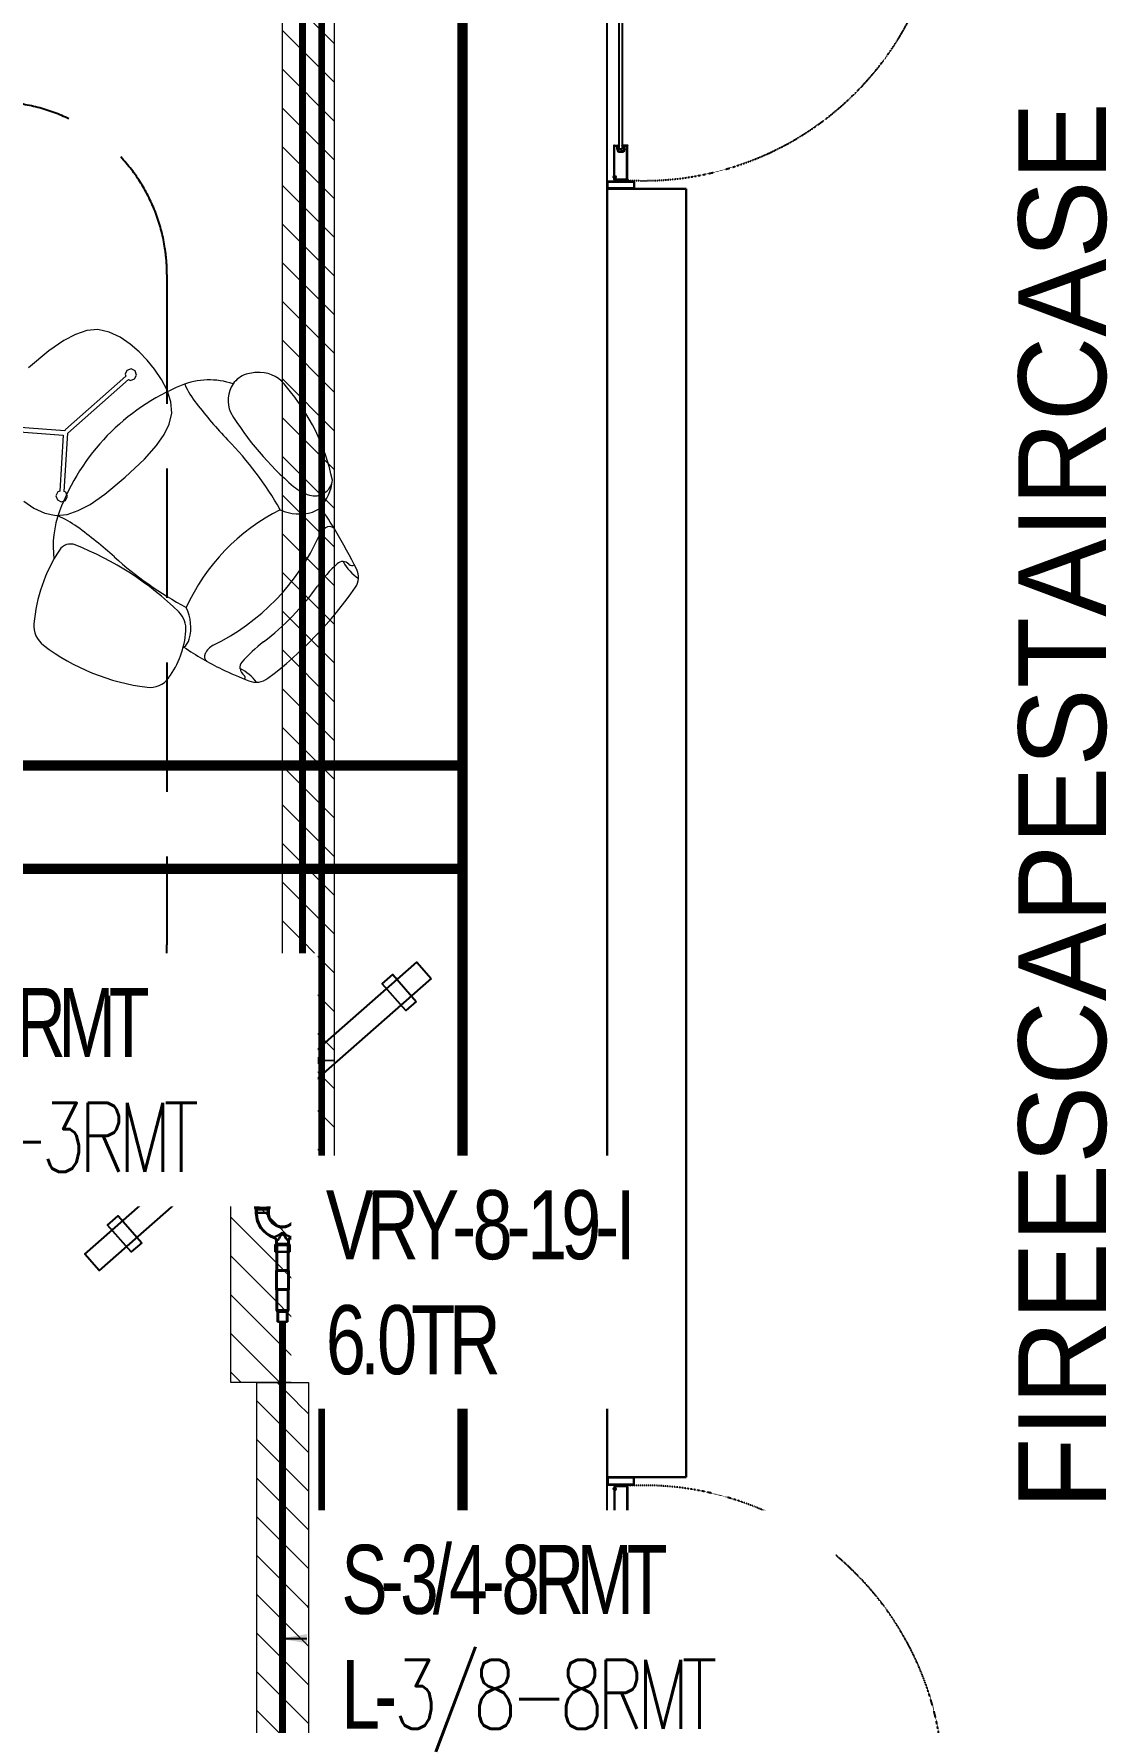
# Model space of a CAD drawing. Header units: millimetres. Extents: x 148480 to 578986, y 39883 to 155062.
# Drawn here: x 247524 to 250639, y 99665 to 104561 of the extents above; entities that cross this region are included whole.
import ezdxf

# ---------------------------------------------------------------- set-up
doc = ezdxf.new("R2010")
doc.units = ezdxf.units.MM
doc.linetypes.add('CENTER', pattern=[2, 1.25, -0.25, 0.25, -0.25])
doc.linetypes.add('HIDDEN', pattern=[0.375, 0.25, -0.125])
for name, color, linetype in [('2', 7, 'Continuous'), ('CEN', 252, 'CENTER'), ('CONC-WALL', 1, 'Continuous'), ('DNM JEB', 4, 'Continuous'), ('Flooring', 44, 'Continuous'), ('I - MODULAR', 44, 'Continuous'), ('Layer2', 4, 'Continuous'), ('Layer4', 6, 'Continuous'), ('M HVAC DRAIN PIPE', 30, 'Continuous'), ('M-HVAC VRV PIPE', 4, 'Continuous'), ('M-HVAC-TEXT', 7, 'Continuous'), ('PCE-HVACTEXT', 7, 'Continuous'), ('TENANCY', 3, 'Continuous'), ('TEXT', 250, 'Continuous')]:
    doc.layers.add(name, color=color, linetype=linetype)
for name, color, linetype, lineweight in [('CB-AC CABLE TRAY', 213, 'Continuous', 15), ('I-FURN', 30, 'Continuous', 5), ('P-PIPE-IDEN', 7, 'Continuous', 9), ('vrv text', 90, 'Continuous', 30)]:
    doc.layers.add(name, color=color, linetype=linetype, lineweight=lineweight)
doc.layers.add('FRAME', color=7, linetype='Continuous', true_color=0xb59667)
doc.layers.add('top', color=7, linetype='Continuous', true_color=0x5e7465)
doc.styles.add('Arial_2', font='arial.ttf', dxfattribs={"height": 75})
doc.styles.add('cg', font='GOTHIC.TTF', dxfattribs={"height": 0.5})
doc.styles.add('romans', font='stylu.ttf', dxfattribs={"height": 125})
doc.styles.add('rs', font='romans.shx', dxfattribs={"width": 0.75})
doc.dimstyles.new('GLAZ ALU', dxfattribs={"dimscale": 100, "dimtxt": 2, "dimasz": 1.4, "dimexe": 0.8, "dimexo": 0.8, "dimgap": 0.75, "dimtad": 1, "dimdec": 0, "dimzin": 0, "dimdsep": 46, "dimtxsty": 'rs', "dimcen": 0.09, "dimclrd": 8, "dimclre": 8, "dimclrt": 2, "dimadec": 0, "dimazin": 0, "dimtfac": 1, "dimtdec": 0, "dimtmove": 0, "dimatfit": 3, "dimfxl": 1, "dimtolj": 1, "dimtzin": 0, "dimarcsym": 0})

# ---------------------------------------------------------------- blocks, each defined once
blk = doc.blocks.new('A$C5BB6640F')
at = {"layer": '2', "color": 8, "linetype": 'Continuous'}
for p, q in [((0.8, 2.6), (0, 0)), ((1, 2.6), (0.5, 0)), ((2.1, 8.2), (0.8, 8.2)), ((0.8, 8.2), (0.8, 2.6)), ((2.1, 6.4), (0.8, 6.4)), ((2.1, 4.5), (0.8, 4.5)), ((2.1, 2.6), (0.8, 2.6)), ((1.2, 2.6), (0.9, 0)), ((1.4, 2.6), (1.4, 0)), ((1.6, 2.6), (1.9, 0)), ((1.8, 2.6), (2.3, 0)), ((2.1, 8.2), (2.1, 2.6)), ((2.1, 2.6), (2.8, 0))]:
    blk.add_line(p, q, dxfattribs=at)
blk = doc.blocks.new('A$C4A242C7C')
at = {"layer": '2', "color": 8, "linetype": 'Continuous'}
for p, q in [((0, 4), (0, 115.4)), ((0.4, 115.8), (0.6, 115.8)), ((1.4, 115), (13, 115)), ((2, 113), (10.5, 113)), ((2, 4), (2, 113)), ((10.5, 103.9), (10.5, 113)), ((13, 115), (13, 112.6)), ((14.7, 112.6), (13, 112.6)), ((14.7, 112.6), (15.2, 110.4)), ((30.3, 112.6), (29.8, 110.4)), ((32, 112.6), (30.3, 112.6)), ((32, 115), (32, 112.6)), ((43.6, 115), (32, 115)), ((34.5, 113), (43, 113)), ((34.5, 103.9), (34.5, 113)), ((43, 14.2), (43, 113)), ((44.6, 115.8), (44.4, 115.8)), ((45, 11.7), (45, 115.4)), ((10.6, 103.4), (12.8, 95.2)), ((14, 111.3), (12.5, 111.3)), ((12.5, 104.8), (12.5, 111.3)), ((14, 104.8), (12.5, 104.8)), ((14.8, 103.8), (12.5, 103.8)), ((12.5, 103.8), (14.7, 95.7)), ((14, 110), (14, 111.3)), ((14, 106.1), (14, 104.8)), ((14.3, 109.8), (15, 110)), ((14.3, 106.3), (15, 106.1)), ((14.7, 95.7), (22.5, 95.7)), ((30.3, 93.7), (14.7, 93.7)), ((14.8, 103.8), (15.2, 105.6)), ((30.3, 95.7), (22.5, 95.7)), ((30.2, 103.8), (29.8, 105.6)), ((30.7, 109.8), (30, 110)), ((30.7, 106.3), (30, 106.1)), ((30.2, 103.8), (32.5, 103.8)), ((32.5, 103.8), (30.3, 95.7)), ((31, 111.3), (32.5, 111.3)), ((31, 110), (31, 111.3)), ((31, 106.1), (31, 104.8)), ((31, 104.8), (32.5, 104.8)), ((34.4, 103.4), (32.2, 95.2)), ((32.5, 104.8), (32.5, 111.3)), ((4, 2), (41, 2)), ((4, 0), (41, 0)), ((38.5, 8.4), (38.5, 11.7)), ((42.5, 13.7), (40.5, 13.7)), ((40.5, 8.8), (40.5, 11.3)), ((42.5, 6.4), (40.5, 6.4)), ((44, 11.7), (40.9, 11.7)), ((44, 8.4), (40.9, 8.4)), ((43, 4), (43, 5.9)), ((44, 11.6), (44, 11.7)), ((44, 8.4), (44, 8.5)), ((44.4, 11.2), (44.5, 11.2)), ((44.4, 8.9), (44.5, 8.9)), ((45, 4), (45, 8.4))]:
    blk.add_line(p, q, dxfattribs=at)
for centre, radius, start, end in [((0.4, 115.4), 0.4, 90, 180), ((0.6, 115.4), 0.4, 0, 90), ((1.4, 115.4), 0.4, 180, 270), ((43.6, 115.4), 0.4, 270, 0), ((44.4, 115.4), 0.4, 90, 180), ((44.6, 115.4), 0.4, 0, 90), ((12.5, 103.9), 2, 180, 195), ((14.7, 95.7), 2, 195, 270), ((14.2, 110), 0.2, 180, 285), ((14.2, 106.1), 0.2, 75, 180), ((14.8, 110.3), 0.4, 285, 15), ((14.8, 105.7), 0.4, 345, 75), ((30.1, 110.3), 0.4, 165, 255), ((30.1, 105.7), 0.4, 105, 195), ((30.3, 95.7), 2, 270, 345), ((30.8, 110), 0.2, 255, 0), ((30.8, 106.1), 0.2, 0, 105), ((32.5, 103.9), 2, 345, 0), ((4, 4), 4, 180, 270), ((4, 4), 2, 180, 270), ((40.5, 11.7), 2, 90, 180), ((40.5, 8.4), 2, 180, 270), ((40.9, 11.3), 0.4, 90, 180), ((40.9, 8.8), 0.4, 180, 270), ((41, 4), 4, 270, 0), ((41, 4), 2, 270, 0), ((42.5, 14.2), 0.5, 270, 0), ((42.5, 5.9), 0.5, 0, 90), ((44.4, 11.6), 0.4, 180, 270), ((44.4, 8.5), 0.4, 90, 180), ((44.5, 11.7), 0.5, 270, 0), ((44.5, 8.4), 0.5, 0, 90)]:
    blk.add_arc(centre, radius, start, end, dxfattribs=at)
blk = doc.blocks.new('A$C109E4DED')
at = {"layer": 'TENANCY', "rotation": 90}
blk.add_blockref('A$C4A242C7C', (75.8, 0), dxfattribs=at)
blk = doc.blocks.new('A$C57546ED1')
at = {"layer": '2', "color": 8, "linetype": 'Continuous'}
mesh = blk.add_polyface(dxfattribs=at)
corners = [(1, 3.4), (0.7, 2.6), (0, 2.7), (0.8, 4.1)]
mesh.append_faces([[corners[k] for k in face] for face in [(0, 1, 2, 3)]], dxfattribs={"color": 8})
mesh = blk.add_polyface(dxfattribs=at)
corners = [(2, 3.4), (2, 2.6), (0.7, 2.6), (1, 3.4)]
mesh.append_faces([[corners[k] for k in face] for face in [(0, 1, 2, 3)]], dxfattribs={"color": 8})
mesh = blk.add_polyface(dxfattribs=at)
corners = [(2.3, 4.1), (2.2, 1.7), (2, 2.6), (2, 3.4)]
mesh.append_faces([[corners[k] for k in face] for face in [(0, 1, 2, 3)]], dxfattribs={"color": 8})
mesh = blk.add_polyface(dxfattribs=at)
corners = [(2.7, 3.4), (2.5, 2.5), (2.2, 1.7), (2.3, 4.1)]
mesh.append_faces([[corners[k] for k in face] for face in [(0, 1, 2, 3)]], dxfattribs={"color": 8})
mesh = blk.add_polyface(dxfattribs=at)
corners = [(3.3, 3.4), (3.2, 2.5), (2.5, 2.5), (2.7, 3.4)]
mesh.append_faces([[corners[k] for k in face] for face in [(0, 1, 2, 3)]], dxfattribs={"color": 8})
mesh = blk.add_polyface(dxfattribs=at)
corners = [(3.6, 4.2), (3.5, 2.4), (3.2, 2.5), (3.3, 3.4)]
mesh.append_faces([[corners[k] for k in face] for face in [(0, 1, 2, 3)]], dxfattribs={"color": 8})
mesh = blk.add_polyface(dxfattribs=at)
corners = [(4.1, 3.5), (3.9, 2.4), (3.5, 2.4), (3.6, 4.2)]
mesh.append_faces([[corners[k] for k in face] for face in [(0, 1, 2, 3)]], dxfattribs={"color": 8})
mesh = blk.add_polyface(dxfattribs=at)
corners = [(6.5, 3.6), (5.8, 2.3), (3.9, 2.4), (4.1, 3.5)]
mesh.append_faces([[corners[k] for k in face] for face in [(0, 1, 2, 3)]], dxfattribs={"color": 8})
mesh = blk.add_polyface(dxfattribs=at)
corners = [(6.8, 4.6), (6.2, 0), (5.8, 2.3), (6.5, 3.6)]
mesh.append_faces([[corners[k] for k in face] for face in [(0, 1, 2, 3)]], dxfattribs={"color": 8})
mesh = blk.add_polyface(dxfattribs=at)
corners = [(7.9, 4.6), (7.5, 0), (6.2, 0), (6.8, 4.6)]
mesh.append_faces([[corners[k] for k in face] for face in [(0, 1, 2, 3)]], dxfattribs={"color": 8})
blk = doc.blocks.new('GFC1')
at = {"color": 8}
blk.add_line((321820.9, 100430.7), (321820.9, 106020.7), dxfattribs=at)
at = {"layer": 'CEN', "color": 8, "linetype": 'HIDDEN', "lineweight": 0, "ltscale": 1500}
for p, q in [((321400.9, 100430.7), (321400.9, 106020.7)), ((315672.7, 103425.7), (321400.9, 103425.7)), ((315672.7, 103125.7), (321400.9, 103125.7))]:
    blk.add_line(p, q, dxfattribs=at)
at = {"layer": 'CONC-WALL', "color": 8, "linetype": 'Continuous', "lineweight": 30}
for p, q in [((322049.7, 105097.7), (321820.9, 105097.7)), ((321820.9, 105097.7), (321820.9, 104297.1)), ((322049.7, 105097.7), (321820.9, 105097.7)), ((321820.9, 105097.7), (321820.9, 101361.4)), ((322049.7, 105097.7), (322049.7, 104297.1)), ((322049.7, 105097.7), (322049.7, 101361.4)), ((322049.7, 101361.4), (321820.9, 101361.4)), ((322049.7, 101361.4), (321820.9, 101361.4))]:
    blk.add_line(p, q, dxfattribs=at)
at = {"layer": 'DNM JEB', "color": 8}
for p, q in [((321855.8, 105214.7), (321855.8, 105897.6)), ((321864.5, 105897.6), (321864.5, 105214.7)), ((321855.8, 101244.5), (321855.8, 100561.6)), ((321864.5, 100561.6), (321864.5, 101244.5))]:
    blk.add_line(p, q, dxfattribs=at)
at = {"layer": 'DNM JEB', "color": 8, "linetype": 'Continuous'}
for p, q in [((321820.9, 105097.7), (321912.4, 105097.7)), ((321820.9, 101361.4), (321912.4, 101361.4))]:
    blk.add_line(p, q, dxfattribs=at)
at = {"layer": 'DNM JEB', "color": 8}
for points in [[(321855.8, 105214.7), (321857.1, 105213.4), (321863.2, 105213.4), (321864.5, 105214.7)], [(321855.8, 101244.5), (321857.1, 101245.8), (321863.2, 101245.8), (321864.5, 101244.5)]]:
    blk.add_lwpolyline(points, dxfattribs=at)
at = {"layer": 'DNM JEB', "color": 8, "linetype": 'Continuous'}
for points in [[(321820.9, 105097.7), (321820.9, 105119.5), (321899.3, 105119.5), (321899.3, 105097.7)], [(321822.7, 105099.4), (321822.7, 105117.7), (321897.6, 105117.7), (321897.6, 105099.4)], [(321820.9, 101361.4), (321820.9, 101339.7), (321899.3, 101339.7), (321899.3, 101361.4)], [(321822.7, 101359.7), (321822.7, 101341.4), (321897.6, 101341.4), (321897.6, 101359.7)]]:
    blk.add_lwpolyline(points, close=True, dxfattribs=at)
at = {"layer": 'DNM JEB', "color": 8, "linetype": 'HIDDEN', "ltscale": 0.1}
for centre, start, end in [((321926.2, 105991), 266.5059, 357.1815), ((321926.2, 100468.2), 2.8185, 93.4941)]:
    blk.add_arc(centre, 869.8, start, end, dxfattribs=at)
at = {"layer": 'Flooring', "color": 8, "linetype": 'HIDDEN', "ltscale": 1500}
blk.add_line((320543.3, 104849.4), (320543.3, 102905.1), dxfattribs=at)
for centre, start, end in [((320043.3, 104849.4), 0, 90), ((320043.3, 102905.1), 270, 0)]:
    blk.add_arc(centre, 500, start, end, dxfattribs=at)
at = {"layer": 'FRAME', "color": 8, "linetype": 'Continuous', "lineweight": 0}
blk.add_lwpolyline([(320077.5, 104395.9), (320242.5, 104383.7), (320232.6, 104221.2), (320226.6, 104219.1), (320221, 104207.7), (320225.2, 104195.6), (320236.6, 104190), (320248.7, 104194.2), (320248.7, 104194.2), (320254.3, 104205.6), (320250.1, 104217.7), (320244.9, 104220.2), (320255.2, 104388.8), (320431.6, 104544.8), (320437.2, 104542.1), (320449.3, 104546.2), (320454.8, 104557.7), (320450.7, 104569.7), (320439.3, 104575.3), (320427.2, 104571.1), (320421.6, 104559.7), (320423.5, 104554.1), (320248.4, 104399.3), (320246.6, 104395.6), (320078.5, 104408.1)], dxfattribs=at)
at = {"layer": 'I - MODULAR', "color": 8, "linetype": 'Continuous'}
for points in [[(321310, 102807.4), (320346.2, 101960.9), (320304.5, 102008.4), (321268.3, 102854.9)], [(321266.6, 102741.4), (321236, 102714.5), (321167.8, 102792.1), (321198.5, 102819)], [(320469.9, 102041.6), (320439.2, 102014.7), (320371.1, 102092.3), (320401.7, 102119.2)]]:
    blk.add_lwpolyline(points, close=True, dxfattribs=at)
at = {"layer": 'I-FURN', "color": 8}
for centre, radius, start, end in [((320665.4, 104332.2), 211.4, 70.703, 112.4077), ((320855.6, 104650.2), 286.7, 204.4833, 217.7351), ((320807.9, 104483.3), 87.3, 146.3545, 202.5492), ((320793.3, 104493), 69.8, 106.932, 146.3545), ((320810.2, 104437.5), 127.8, 88.1969, 106.932), ((320811.2, 104470.8), 94.5, 33.7274, 88.1969), ((320827.3, 103939.5), 636.1, 112.4077, 159.4736), ((320447.8, 104136.9), 587, 11.3538, 41.159), ((321642.7, 105259.3), 1281.9, 217.7351, 223.9218), ((321493.1, 104917.3), 897.2, 211.4006, 229.5262), ((319966.8, 103645.3), 1044.9, 29.9595, 43.9218), ((320971.9, 104259.2), 51.9, 252.9625, 352.5892), ((320885.5, 104266), 138.5, 317.9291, 354.3856), ((320994.6, 104333.1), 129.2, 229.5262, 252.9625), ((320503.9, 104060.5), 290.8, 159.4736, 187.2103), ((320115.1, 103884.9), 286.7, 54.1463, 67.0582), ((321138.4, 103637.2), 593, 116.6869, 155.4585), ((320927.2, 104284.3), 129.6, 244.8042, 287.0771), ((320946.3, 104222.1), 64.5, 287.0771, 310.6935), ((320341.7, 103698.1), 802.4, 30.4805, 36.3046), ((319532.2, 103078.3), 1281.9, 47.9595, 54.1463), ((320389.8, 104360), 653, 296.1669, 335.7144), ((321041.4, 104066), 61.9, 128.4713, 155.7144), ((321014.8, 104099.5), 19.2, 43.2497, 128.4713), ((319323.2, 103098.6), 1984.3, 26.8265, 30.4805), ((320621.7, 103795.9), 466, 146.9136, 175.0526), ((320263.2, 104029.5), 38.1, 68.5197, 146.9136), ((319946.6, 103224.9), 902.7, 45.6661, 68.5197), ((321090.3, 104806.3), 1044.9, 227.9595, 241.9631), ((321320.2, 103704.4), 417, 132.7989, 144.6547), ((321053.4, 103992.5), 24.3, 43.6125, 132.7989), ((321176, 104083.3), 138.8, 208.6101, 236.4208), ((321080.2, 104018), 12.7, 223.6125, 303.1319), ((321048.6, 103971.2), 50.8, 325.1447, 26.8265), ((320373.5, 104375.8), 743.7, 307.2266, 324.6547), ((320141.8, 104602.7), 1155.9, 306.911, 325.1447), ((320528.6, 103820.6), 69.8, 355.4872, 45.6661), ((320483.1, 103825.4), 129.6, 344.8042, 26.6526), ((320227, 103830), 69.9, 175.0526, 232.8488), ((320332.4, 103836.1), 266.7, 324.011, 355.4872), ((320562.5, 104272.9), 625.4, 232.8488, 262.9203), ((320496.7, 103868.8), 138.5, 312.1705, 313.7304), ((320568, 103802.4), 41.6, 306.0417, 344.8042), ((321048.8, 104428.8), 802.4, 235.3455, 244.4399), ((320670.6, 103741.8), 18.6, 154.593, 229.9429), ((320700.6, 103727.5), 51.7, 116.1669, 154.593), ((321075.7, 103451.6), 417, 127.2266, 139.0824), ((321193.8, 104732), 1138.5, 244.4399, 248.7367), ((320777.7, 103709.9), 22.7, 139.0824, 187.2281), ((320686.8, 103575.5), 148.3, 38.1645, 62.5268), ((320784, 103710.7), 29, 187.2281, 235.7846), ((320493.8, 103718.9), 67.3, 262.9203, 324.011), ((320764, 103681.3), 6.49, 306.6729, 55.7846), ((320801.6, 103724.2), 57.2, 248.7367, 306.911)]:
    blk.add_arc(centre, radius, start, end, dxfattribs=at)
at = {"layer": 'top', "color": 8, "linetype": 'Continuous', "lineweight": 0}
blk.add_lwpolyline([(320127.9, 104191.8), (320157.2, 104171.7), (320189.2, 104157.2), (320221.9, 104150.4), (320253.6, 104153.5), (320285.8, 104164.7), (320320.1, 104182.2), (320363.3, 104212.4), (320422, 104261.7), (320422, 104261.7), (320478.1, 104314), (320513.4, 104353.1), (320535, 104385), (320550, 104415.6), (320557, 104446.6), (320554.3, 104480), (320543.8, 104513.5), (320527.4, 104545), (320507.4, 104574.2), (320486, 104600.5), (320462.7, 104624.6), (320436.8, 104647.4), (320407.9, 104667.1), (320375.6, 104682.1), (320342.3, 104689.5), (320310.5, 104686.6), (320278.2, 104675.4), (320243.6, 104658.1), (320200.1, 104628.1), (320141.3, 104578.9)], dxfattribs=at)
at = {"layer": 'DNM JEB', "color": 8}
for name, p, xscale, yscale, zscale, rotation in [('A$C109E4DED', (321879.7, 105189), -0.8714285714356672, 0.8714285714356672, 0.8714285714356674, 89.99999999999994), ('A$C5BB6640F', (321837.2, 105130.4), -0.871428571435667, 0.871428571435667, 0.8714285714356672, 270), ('A$C5BB6640F', (321837.2, 101328.8), 0.871428571435667, 0.871428571435667, 0.871428571435667, 270), ('A$C109E4DED', (321879.7, 101270.1), 0.8714285714356672, 0.8714285714356672, 0.8714285714356672, 90)]:
    blk.add_blockref(name, p, dxfattribs=dict(at, xscale=xscale, yscale=yscale, zscale=zscale, rotation=rotation))
at = {"layer": 'DNM JEB', "color": 8, "ltscale": 1.2}
for p, xscale, yscale, zscale, rotation in [((321851.9, 105216.6), -0.871428571435667, 0.871428571435667, 0.8714285714356672, 270), ((321868.4, 105216.6), 0.8714285714356672, 0.8714285714356672, 0.8714285714356672, 89.99999999999999), ((321851.9, 101242.5), 0.871428571435667, 0.871428571435667, 0.871428571435667, 270), ((321868.4, 101242.5), -0.8714285714356672, 0.8714285714356672, 0.8714285714356672, 89.99999999999997)]:
    blk.add_blockref('A$C57546ED1', p, dxfattribs=dict(at, xscale=xscale, yscale=yscale, zscale=zscale, rotation=rotation))
at = {"layer": 'TEXT', "color": 8, "style": 'cg'}
blk.add_text('FIREESCAPESTAIRCASE', height=254.167, rotation=90, dxfattribs=at).set_placement((323268.1, 101269.1))
blk = doc.blocks.new('BEAM')
at = {"layer": 'CEN', "color": 11, "linetype": 'HIDDEN', "lineweight": 0, "ltscale": 1500, "const_width": 30}
for points in [[(381400.9, 100430.7), (381400.9, 106020.7)], [(375672.7, 103425.7), (381400.9, 103425.7)], [(375672.7, 103125.7), (381400.9, 103125.7)]]:
    blk.add_lwpolyline(points, dxfattribs=at)
blk = doc.blocks.new('BEE')
at = {"layer": 'M-HVAC VRV PIPE', "linetype": 'Continuous'}
blk.add_blockref('BEAM', (0, 0), dxfattribs=at)
blk = doc.blocks.new('*U209')
at = {"layer": 'CB-AC CABLE TRAY', "true_color": 0xa953a0}
h = blk.add_hatch(dxfattribs=at)
h.set_pattern_fill('ANSI31', color=215, scale=25)
h.set_pattern_definition([(45, (-903835.2, 1102908.81), (-56.1266008, 56.1266008), [])])
h.paths.add_polyline_path([(-88704.9, -150.4), (-88704.9, 149.6), (-87770.9, 149.6), (-87770.9, -150.4)])
at = {"layer": 'CB-AC CABLE TRAY', "color": 215, "true_color": 0xa953a0}
blk.add_lwpolyline([(-88704.9, -150.4), (-88704.9, 149.6), (-87770.9, 149.6), (-87770.9, -150.4)], close=True, dxfattribs=at)
blk = doc.blocks.new('*U140')
at = {"layer": 'CB-AC CABLE TRAY', "true_color": 0xa953a0}
h = blk.add_hatch(dxfattribs=at)
h.set_pattern_fill('ANSI31', color=215, scale=25)
h.set_pattern_definition([(45, (-898934.865, 1102758.81), (-56.1266008, 56.1266008), [])])
h.paths.add_polyline_path([(-88704.9, -150.4), (-88704.9, -0.4), (-82870.5, -0.4), (-82870.5, -150.4)])
at = {"layer": 'CB-AC CABLE TRAY', "color": 215, "true_color": 0xa953a0}
blk.add_lwpolyline([(-88704.9, -150.4), (-88704.9, -0.4), (-82870.5, -0.4), (-82870.5, -150.4)], close=True, dxfattribs=at)
blk = doc.blocks.new('*U202')
at = {"layer": 'CB-AC CABLE TRAY', "true_color": 0xa953a0}
h = blk.add_hatch(dxfattribs=at)
h.set_pattern_fill('ANSI31', color=215, scale=25)
h.set_pattern_definition([(45, (-903471.54, 1102758.81), (-56.1266008, 56.1266008), [])])
h.paths.add_polyline_path([(-88704.9, -150.4), (-88704.9, -0.4), (-87407.2, -0.4), (-87407.2, -150.4)])
at = {"layer": 'CB-AC CABLE TRAY', "color": 215, "true_color": 0xa953a0}
blk.add_lwpolyline([(-88704.9, -150.4), (-88704.9, -0.4), (-87407.2, -0.4), (-87407.2, -150.4)], close=True, dxfattribs=at)
blk = doc.blocks.new('zw$4E06')
at = {"layer": 'vrv text'}
for points in [[(-121.1, 47.1), (-125.2, 47.1, 0.219765), (-200.2, 8.6), (-201.3, 7.2), (-202.6, 5.5), (-203.7, 4), (-204.8, 2.4, 0.042815), (-212.3, -11.4), (-213.2, -13.1), (-214, -14.9), (-214.7, -16.9), (-215.5, -18.7), (-216, -20.6), (-216.2, -21.1), (-216.5, -21.9), (-216.8, -22.4), (-217.1, -23), (-217.3, -23.6), (-218.4, -25.2), (-218.7, -25.5), (-219.1, -26.1), (-219.7, -26.5), (-220.2, -27), (-220.4, -27.4), (-221, -27.8), (-221.5, -28.3), (-222.1, -28.5), (-222.4, -28.9), (-223, -29.2), (-223.6, -29.4)], [(-121.1, 50.2), (-123.4, 50.2, 0.309599), (-218.4, -17.7), (-219.1, -19.5)], [(-121.1, 3.6), (-124.1, 3.6, 0.392074), (-177.9, -51.8), (-178.1, -53.3), (-177.9, -54.6, 0.393328), (-124.1, -110.1), (-121.1, -110.1)], [(-121.1, 0.5), (-122.6, 0.5), (-123.9, 0.4, 0.390764), (-175, -51.8), (-175, -54.6, 0.390298), (-123.9, -107), (-121.1, -107)], [(-231.4, -31.6), (-231.1, -31.8, 0.021844), (-210.1, -47.1), (-199.6, -53.3), (-205.4, -43)], [(-205.4, -63.6), (-199.6, -53.3), (-210, -59.8, 0.03043), (-231.1, -74.8), (-231.4, -75)], [(-121.1, -153.7), (-123.2, -153.7, -0.308139), (-215.5, -87.9), (-216, -86), (-216.2, -85.3), (-216.5, -84.9), (-216.8, -84.2), (-217.1, -83.6), (-217.3, -83.1), (-217.7, -82.6), (-218, -82), (-218.4, -81.6), (-218.7, -81.1), (-219.1, -80.5), (-219.7, -80.2), (-220.2, -79.8), (-220.4, -79.2), (-221, -78.7), (-221.5, -78.5), (-222.1, -78.1), (-222.4, -77.6, 0.112916), (-230.1, -75.2), (-230.7, -75), (-231.4, -75)], [(-121.1, -156.8), (-123.4, -156.8, -0.307918), (-218.4, -89), (-219.1, -87.1), (-219.1, -86.6), (-219.3, -86), (-219.7, -85.7), (-219.9, -85.1), (-220.2, -84.8), (-220.2, -84.2), (-220.6, -83.8), (-221, -83.5), (-221.2, -82.9), (-221.5, -82.7), (-221.9, -82.2), (-222.3, -81.8), (-222.6, -81.6), (-223, -81.3), (-223.3, -80.9), (-223.7, -80.7), (-224.3, -80.3), (-224.6, -80), (-225.2, -79.8), (-225.4, -79.6), (-225.9, -79.4), (-226.5, -79.2), (-226.8, -79), (-227.4, -78.7), (-228.5, -78.7), (-228.9, -78.5), (-229.4, -78.3), (-230.4, -78.3), (-230.9, -78.1), (-231.4, -78.1)]]:
    blk.add_lwpolyline(points, format="xyb", dxfattribs=at)
for points in [[(-206.3, -0.2), (-208.7, 2)], [(-202.4, 5.5), (-204.6, 7.7)], [(-198.3, 10.7), (-200.6, 13.1)], [(-193.9, 15.8), (-196, 17.8)], [(-189.2, 20.4), (-191.4, 22.8)], [(-184, 24.8), (-186.4, 27.2)], [(-178.9, 28.9), (-181.1, 31.2)], [(-173, 32.5), (-175.2, 34.8)], [(-167.1, 36), (-169.3, 38.2)], [(-160.7, 38.8), (-163.1, 41.3)], [(-153.9, 41.7), (-156.3, 43.9)], [(-146.7, 43.7), (-149.1, 46.3)], [(-139, 45.4), (-141.6, 48.1)], [(-130.5, 46.5), (-133.4, 49.4)], [(-130.5, -0.5), (-133.3, 2.2)], [(-122.1, 0.4), (-125, 3.5)], [(-121.7, 47.1), (-124.8, 50.2)], [(-76.5, 50.2), (-76.5, 53.3), (-103.7, 53.3), (-109, 50.2), (-121.1, 50.2)], [(-102.8, 50.2), (-108.1, 47.1), (-121.1, 47.1)], [(-121.1, 3.5), (-121.1, 47.1)], [(-121.1, 3.5), (-108.1, 3.5), (-102.8, 0.4), (-76.5, 0.4), (-76.5, -2.8), (-103.7, -2.8), (-109, 0.4), (-121.1, 0.4)], [(-112.7, 0.4), (-115.8, 3.5)], [(-112.1, 47.1), (-115.3, 50.2)], [(-108.1, 3.5), (-108.1, 47.1)], [(-104.8, 49.1), (-107, 51.3)], [(-100, -2.8), (-103.9, 0.9)], [(-103, 1.7), (-103, 48.5)], [(-102.8, 50.2), (-102.8, 39.7)], [(-76.5, 0.4), (-76.5, 50.2), (-102.8, 50.2), (-102.8, 0.4)], [(-102.8, 47.2), (-102.8, 0.2)], [(-102.8, 45.4), (-102.8, 2.7)], [(-102.6, 48.4), (-5, 48.4), (-2.6, 50), (0, 50)], [(-102.6, 1.5), (-102.6, 48.4)], [(0.2, 47.2), (-1.8, 47.2), (-4.2, 45.9), (-102.6, 45.9)], [(-4.2, 45.9), (-4.2, 4.2), (-102.6, 4.2)], [(0, 0), (-2.6, 0), (-5, 1.5), (-102.6, 1.5)], [(-96.5, 50.2), (-99.6, 53.3)], [(-90.8, -2.8), (-93.9, 0.4)], [(-87.1, 50.2), (-90.3, 53.3)], [(-81.2, -2.8), (-84.4, 0.4)], [(-77.8, 50.2), (-80.9, 53.3)], [(-76.5, 50.2), (-76.5, 39.7)], [(-25.5, 45.9), (-33.3, 45.9)], [(-25.5, 4.2), (-33.3, 4.2)], [(-4.2, 4.2), (-1.8, 2.7)], [(-1.8, 47.2), (-1.8, 2.7), (0, 2.7)], [(151.5, 48.4), (72.8, 48.4), (70.2, 50), (-0.9, 50)], [(69.7, 2.7), (-0.7, 2.7)], [(0, 47.2), (69.7, 47.2), (71.9, 45.9), (150.7, 45.9), (157.9, 41.6), (196.1, 41.6), (203.3, 37.7), (203.3, 12.7), (196.1, 8.5), (157.9, 8.5), (150.7, 4.2), (71.9, 4.2), (69.7, 2.7)], [(0, 0), (70.2, 0)], [(69.7, 47.2), (69.7, 2.7)], [(70.2, 0), (72.8, 1.5), (151.5, 1.5), (158.7, 5.7), (196.1, 5.7), (203.3, 9.9), (235.9, 9.9), (235.9, 40.3), (203.3, 40.3), (196.1, 44.3)], [(71.9, 45.9), (71.9, 4.2)], [(93.4, 45.9), (101.1, 45.9)], [(93.4, 4.2), (101.1, 4.2)], [(150.7, 45.9), (150.7, 4.2)], [(158.7, 44.3), (151.5, 48.4)], [(157.9, 41.6), (157.9, 8.5)], [(196.1, 44.3), (158.7, 44.3)], [(196.1, 41.6), (196.1, 8.5)], [(203.3, 37.7), (235.9, 37.7)], [(203.3, 12.7), (235.9, 12.7)], [(-500.2, -74.1), (-500.2, -32.3), (-507.4, -36.8), (-545.4, -36.8), (-545.4, -34)], [(-545.4, -34), (-507.9, -34)], [(-545.4, -36.8), (-545.4, -69.9)], [(-507.9, -34), (-500.8, -29.8)], [(-507.4, -36.8), (-507.4, -69.9)], [(-500.8, -29.8), (-422.1, -29.8)], [(-349.3, -31.1), (-419, -31.1), (-421.4, -32.3), (-500.2, -32.3)], [(-442.7, -32.3), (-450.4, -32.3)], [(-422.1, -29.8), (-419.5, -28.3)], [(-421.4, -32.3), (-421.4, -74.1), (-419, -75.6)], [(-419.5, -28.3), (-348.4, -28.3)], [(-419, -31.1), (-419, -75.6), (-348.5, -75.6)], [(-349.5, -31.1), (-347.5, -31.1), (-345.2, -32.3), (-246.7, -32.3)], [(-246.7, -29.8), (-344.3, -29.8), (-346.9, -28.3), (-349.3, -28.3)], [(-347.5, -31.1), (-347.5, -75.6), (-349.3, -75.6)], [(-345.2, -32.3), (-345.2, -74.1), (-246.7, -74.1)], [(-323.7, -32.3), (-316, -32.3)], [(-240.6, -28.5), (-246.2, -25.2), (-273.2, -25.2), (-273.2, -28.5), (-246.9, -28.5), (-241.6, -31.6)], [(-272.1, -28.5), (-273.2, -27.4)], [(-273.2, -28.5), (-273.2, -41)], [(-273.2, -78.1), (-273.2, -28.5)], [(-262.7, -28.5), (-265.8, -25.2)], [(-253.1, -28.5), (-256.4, -25.2)], [(-240.8, -31.6), (-247.1, -25.2)], [(-246.9, -75.6), (-246.9, -28.3), (-246.9, -75.6)], [(-246.9, -28.5), (-246.9, -41)], [(-246.9, -78.1), (-246.9, -28.5)], [(-246.7, -76.7), (-246.7, -29.8)], [(-246.7, -76.8), (-246.7, -29.8)], [(-241.6, -75), (-241.6, -31.6)], [(-241.6, -31.6), (-231.4, -31.6)], [(-240.6, -28.5), (-231.4, -28.5)], [(-231.3, -31.6), (-234.4, -28.5)], [(-231.4, -28.5), (-229.8, -28.5), (-229.4, -28.3), (-228.9, -28.3), (-228.5, -28.1), (-227.8, -27.9), (-227.4, -27.8), (-226.8, -27.6), (-226.5, -27.4), (-225.9, -27.4), (-225.4, -27), (-225.2, -26.8), (-224.6, -26.5), (-224.3, -26.3), (-223.7, -26.1), (-223, -25.4), (-222.6, -25.2), (-222.3, -24.6), (-221.9, -24.3), (-221.5, -24.1), (-221.2, -23.6), (-221, -23.2), (-220.6, -22.8), (-220.2, -22.3), (-220.2, -22.1), (-219.9, -21.5), (-219.7, -21.1), (-219.3, -20.6), (-219.1, -20), (-219.1, -19.7)], [(-228.9, -31.4), (-229.6, -31.6), (-231.4, -31.6)], [(-223.9, -29.6), (-226.1, -27.4)], [(-218.6, -25.4), (-221, -23.2)], [(-215.5, -19), (-218, -16.8)], [(-216, -21), (-216, -20.6)], [(-212.9, -12.5), (-215.1, -10.1)], [(-209.7, -6.3), (-211.9, -3.9)], [(-174.5, -60.1), (-177.9, -56.6)], [(-174.8, -50.4), (-177.6, -47.6)], [(-173.7, -42.1), (-176.3, -39.5)], [(-171.7, -34.8), (-174.1, -32.3)], [(-168.8, -28.3), (-171, -25.9)], [(-165.1, -22.4), (-167.5, -20.2)], [(-160.9, -17.3), (-163.3, -15.1)], [(-156.3, -12.7), (-158.3, -10.5)], [(-150.7, -8.5), (-153.1, -6.3)], [(-144.7, -5.1), (-147.1, -2.8)], [(-138.3, -2.4), (-140.6, 0)], [(-545.4, -69.9), (-507.4, -69.9), (-500.2, -74.1), (-421.4, -74.1)], [(-545.4, -72.6), (-545.4, -69.9)], [(-507.9, -72.6), (-545.4, -72.6)], [(-500.8, -76.8), (-507.9, -72.6)], [(-422.1, -76.8), (-500.8, -76.8)], [(-442.7, -74.1), (-450.4, -74.1)], [(-419.5, -78.1), (-422.1, -76.8)], [(-349.3, -78.1), (-419.5, -78.1)], [(-349.3, -78.1), (-346.9, -78.1)], [(-345.2, -74.1), (-347.5, -75.6)], [(-346.9, -78.1), (-344.3, -76.8)], [(-344.3, -76.8), (-246.7, -76.8)], [(-323.7, -74.1), (-316, -74.1)], [(-231.4, -75), (-241.6, -75), (-246.9, -78.1), (-273.2, -78.1), (-273.2, -81.4), (-246.2, -81.4), (-240.6, -78.1), (-231.4, -78.1)], [(-266.4, -81.4), (-269.3, -78.1)], [(-256.8, -81.4), (-259.9, -78.1)], [(-247.4, -81.4), (-250.6, -78.1)], [(-241, -78.5), (-243.2, -76.1)], [(-231.6, -78.1), (-235, -75)], [(-217.3, -83.3), (-223.3, -77.2)], [(-210, -99.8), (-216.5, -93.4)], [(-216, -86), (-216, -85.8)], [(-183.3, -136.2), (-204.1, -115.4)], [(-171.1, -73), (-176.1, -68)], [(-153.1, -100.4), (-168, -85.3)], [(-124.7, -110.1), (-127.9, -106.6)], [(-76.5, -107), (-76.5, -103.9), (-103.7, -103.9), (-109, -107), (-121.1, -107)], [(-121.1, -153.7), (-121.1, -110.1), (-108.1, -110.1), (-102.8, -107), (-76.5, -107)], [(-115.1, -110.1), (-118.2, -107)], [(-106.6, -109.2), (-109, -107)], [(-108.1, -153.7), (-108.1, -110.1)], [(-103, -108.1), (-5.3, -108.1), (-2.9, -106.4), (-0.4, -106.4)], [(-103, -155), (-103, -108.1)], [(-0.2, -109.4), (-2.2, -109.4), (-4.6, -110.5), (-103, -110.5)], [(-4.6, -110.5), (-4.6, -152.4), (-103, -152.4)], [(-102.8, -107), (-102.8, -118.2)], [(-102.8, -156.8), (-102.8, -107)], [(-102.8, -156.8), (-102.8, -109.9)], [(-99.4, -107), (-102.4, -103.9)], [(-90.1, -107), (-93.2, -103.9)], [(-80.5, -107), (-83.6, -103.9)], [(-76.5, -107), (-76.5, -118.2)], [(-76.5, -156.8), (-76.5, -107)], [(-26.1, -110.5), (-33.6, -110.5)], [(-2.2, -153.7), (-2.2, -109.4)], [(151.1, -108.1), (72.4, -108.1), (69.8, -106.4), (-1.3, -106.4)], [(-0.4, -109.4), (69.3, -109.4), (71.5, -110.5), (150.4, -110.5)], [(69.3, -109.4), (69.3, -153.7)], [(71.5, -110.5), (71.5, -152.4)], [(93, -110.5), (100.7, -110.5)], [(150.4, -110.5), (150.4, -152.4)], [(150.4, -110.5), (157.5, -114.9), (195.8, -114.9), (202.9, -118.9), (202.9, -143.9), (195.8, -148.2)], [(158.3, -112.1), (151.1, -108.1)], [(157.5, -114.9), (157.5, -148.2)], [(195.8, -112.1), (158.3, -112.1)], [(195.8, -112.1), (202.9, -116.2), (235.3, -116.2), (235.3, -146.5), (202.9, -146.5), (195.8, -150.7)], [(195.8, -114.9), (195.8, -148.2)], [(202.9, -118.9), (235.3, -118.9)], [(-161.2, -148.9), (-167.7, -142.3)], [(-146.9, -153.5), (-151.5, -148.9)], [(-135.3, -155.9), (-139, -152)], [(-124.8, -156.8), (-128.1, -153.3)], [(-109, -156.8), (-103.7, -159.9), (-76.5, -159.9), (-76.5, -156.8), (-102.8, -156.8), (-108.1, -153.7), (-121.1, -153.7)], [(-121.1, -156.8), (-109, -156.8)], [(-115.4, -156.8), (-118.4, -153.7)], [(-102.8, -159.9), (-109.2, -153.7)], [(-5.3, -155), (-103, -155)], [(-93.4, -159.9), (-96.5, -156.8)], [(-84, -159.9), (-87.1, -156.8)], [(-76.5, -158.1), (-77.8, -156.8)], [(-26.1, -152.4), (-33.6, -152.4)], [(-2.9, -156.5), (-5.3, -155)], [(-4.6, -152.4), (-2.2, -153.7), (-0.4, -153.7)], [(-0.4, -156.5), (-2.9, -156.5)], [(69.3, -153.7), (-1.1, -153.7)], [(-0.4, -156.5), (69.8, -156.5)], [(195.8, -148.2), (157.5, -148.2), (150.4, -152.4), (71.5, -152.4), (69.3, -153.7)], [(69.8, -156.5), (72.4, -155)], [(72.4, -155), (151.1, -155), (158.3, -150.7), (195.8, -150.7)], [(93, -152.4), (100.7, -152.4)], [(202.9, -143.9), (235.3, -143.9)]]:
    blk.add_lwpolyline(points, dxfattribs=at)
for points in [[(-223.6, -29.4), (-225.2, -30.8), (-226.7, -30.6), (-228.9, -31.4)], [(-205.4, -43), (-209.5, -36), (-212.2, -28.2), (-216, -21)], [(-216, -85.8), (-212.5, -78.4), (-209.1, -70.9), (-205.4, -63.6)]]:
    blk.add_open_spline(points, degree=3, dxfattribs=at)
blk = doc.blocks.new('*U114')
at = {"layer": 'CB-AC CABLE TRAY', "true_color": 0xa953a0}
h = blk.add_hatch(dxfattribs=at)
h.set_pattern_fill('ANSI31', color=215, scale=25)
h.set_pattern_definition([(45, (-899163.27, 1102758.81), (-56.1266008, 56.1266008), [])])
h.paths.add_polyline_path([(-88704.9, -150.4), (-88704.9, -0.4), (-83098.9, -0.4), (-83098.9, -150.4)])
at = {"layer": 'CB-AC CABLE TRAY', "color": 215, "true_color": 0xa953a0}
blk.add_lwpolyline([(-88704.9, -150.4), (-88704.9, -0.4), (-83098.9, -0.4), (-83098.9, -150.4)], close=True, dxfattribs=at)

msp = doc.modelspace()

# ---------------------------------------------------------------- block references
at = {"layer": 'Layer4', "linetype": 'Continuous', "rotation": 360}
msp.add_blockref('GFC1', (-72632.4, -986), dxfattribs=at)

# ---------------------------------------------------------------- next in the draw order: linework, layer by layer
at = {"layer": 'M HVAC DRAIN PIPE', "color": 30, "linetype": 'Continuous'}
msp.add_lwpolyline([(248066.9, 93453.1, 20, 20, 0), (248359.7, 93453.1, 20, 20, 0), (248359.7, 103215.1, 20, 20, 0), (248359.7, 107615.8, 20, 20, 0), (248359.7, 112052.3, 20, 20, 0), (245954.1, 112052.3, 0, 0, 0)], format="xyseb", dxfattribs=at)
at = {"layer": 'M HVAC DRAIN PIPE', "color": 30, "linetype": 'Continuous', "const_width": 20}
msp.add_lwpolyline([(248359.9, 101584.1), (245640.1, 101584.1), (245640.1, 101964.4)], dxfattribs=at)
at = {"layer": 'M-HVAC VRV PIPE', "color": 90, "linetype": 'Continuous', "const_width": 20}
for points in [[(248304.4, 101407.9), (248304.4, 109168.9), (248304.3, 109206), (248304.3, 109211.6), (245954.1, 109211.6)], [(248187.9, 101349.1), (248187.9, 101469.6), (246702.5, 101469.6)], [(248246.3, 93731.7), (248246.3, 98186.1), (248246.3, 100826.5)]]:
    msp.add_lwpolyline(points, dxfattribs=at)

# ---------------------------------------------------------------- next in the draw order: block references
at = {"layer": 'CB-AC CABLE TRAY', "color": 4, "linetype": 'HIDDEN'}
for name, p, rotation in [('*U140', (248246.2, 190289), 89.99971984369127), ('*U202', (159391.4, 101428.5), 179.9997198436912), ('*U209', (248246.2, 189355), 89.99971984369127)]:
    msp.add_blockref(name, p, dxfattribs=dict(at, rotation=rotation))
at = {"layer": 'Layer2', "linetype": 'Continuous', "rotation": 360}
msp.add_blockref('BEE', (-132632.4, -986), dxfattribs=at)
at = {"layer": 'vrv text', "xscale": 0.7447286262668819, "yscale": 0.7447286262668819, "zscale": 0.7447286262668819, "rotation": 90.00000000000315}
msp.add_blockref('zw$4E06', (248206.5, 101232.7), dxfattribs=at)

# ---------------------------------------------------------------- next in the draw order: leaders
at = {"layer": 'PCE-HVACTEXT', "ltscale": 0.25}
msp.add_leader([(248236.7, 99907.5), (249605.6, 99907.5)], dimstyle='GLAZ ALU', override={"dimtad": 0, "dimclrd": 7, "dimclrt": 256, "dimfxl": 100, "dimfxlon": 1, "dimtfill": 1, "dimarcsym": 1}, dxfattribs=at)

# ---------------------------------------------------------------- next in the draw order: texts
at = {"layer": 'M-HVAC-TEXT', "insert": (248417.1, 99579.4, 0.9), "char_height": 200, "width": 1334.442, "attachment_point": 7, "style": 'romans', "bg_fill": 2}
msp.add_mtext('\\pxql,t8;{\\W0.75;\\T0.75;\\C3;S-3/4-8RMT\\PL-\\Fromans.shx|c1;3/8-8RMT}', dxfattribs=at)
at = {"layer": 'P-PIPE-IDEN', "insert": (248371.8, 101207.8), "char_height": 200, "width": 852.439, "attachment_point": 1, "style": 'Arial_2', "bg_fill": 2}
msp.add_mtext('{\\W0.75;\\T0.75;\\C1;VRY-8-19-I\\P6.0TR}', dxfattribs=at)

# ---------------------------------------------------------------- next in the draw order: block references
at = {"layer": 'CB-AC CABLE TRAY', "color": 4, "linetype": 'HIDDEN', "rotation": 269.9997198436913}
msp.add_blockref('*U114', (248321.3, 11945.2), dxfattribs=at)

# ---------------------------------------------------------------- next in the draw order: texts
at = {"layer": 'M-HVAC-TEXT', "insert": (246913.4, 101194.4, 0.9), "char_height": 200, "width": 1334.442, "attachment_point": 7, "style": 'romans', "bg_fill": 2}
msp.add_mtext('\\pxql,t8;{\\W0.75;\\T0.75;\\C3;S-3/4-3RMT\\PL-\\Fromans.shx|c1;3/8-3RMT}', dxfattribs=at)

doc.saveas('drawing.dxf')
